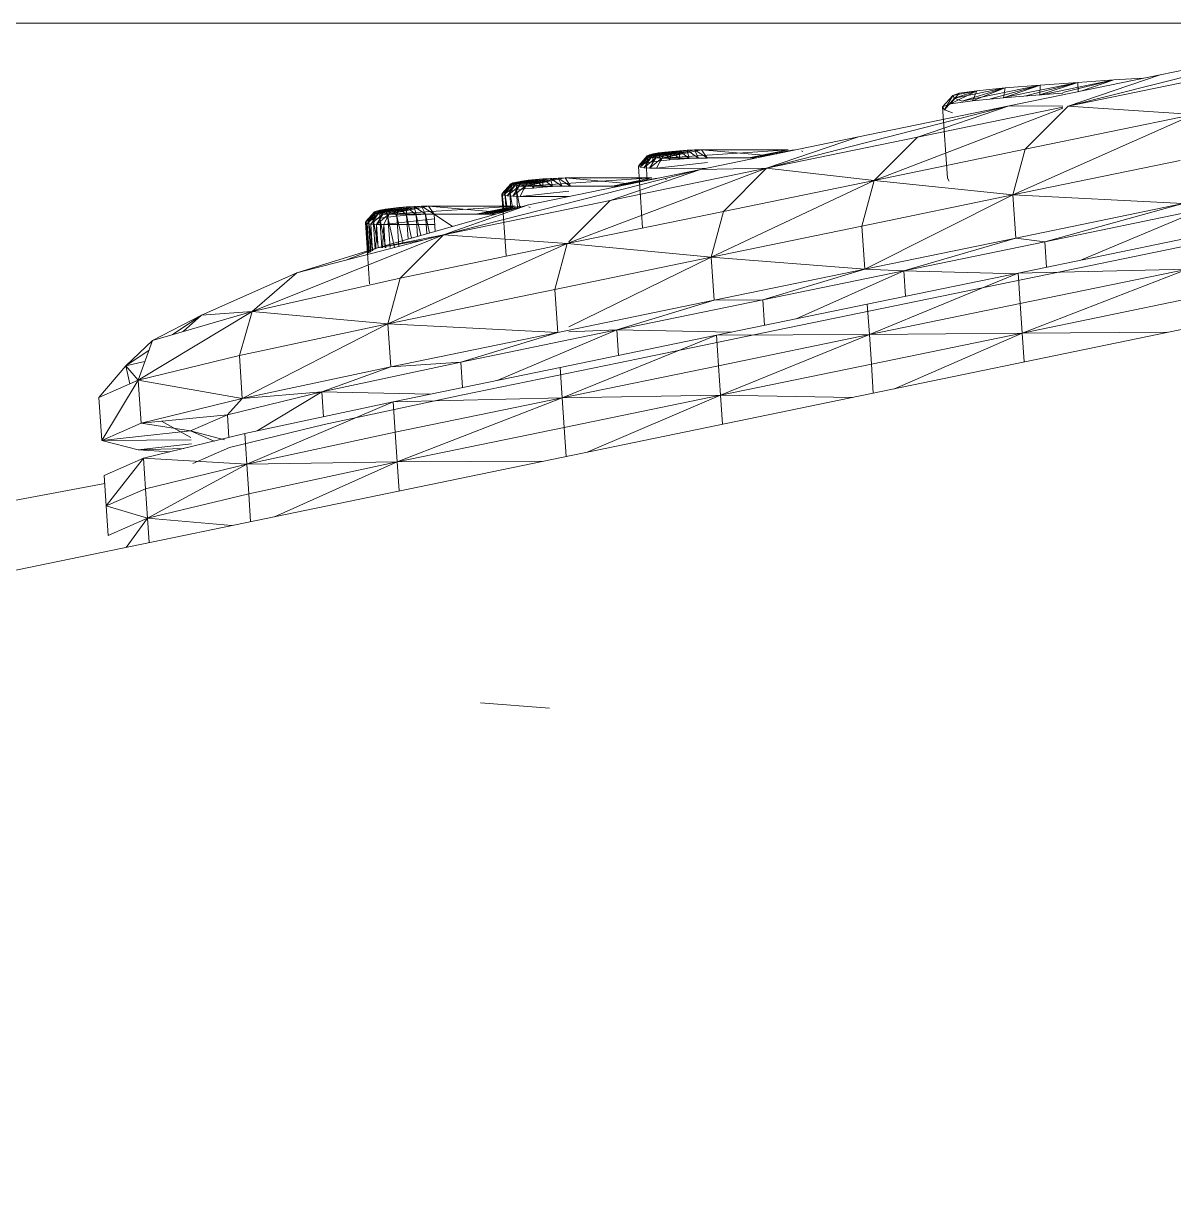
# Model space of a CAD drawing. Extents: x 4834 to 83801, y -13735 to 32221.
# Drawn here: x 13664.616 to 13667.559, y -12489.033 to -12486.065 of the extents above; entities that cross this region are included whole.
import ezdxf

# ---------------------------------------------------------------- set-up
doc = ezdxf.new("R2010")
doc.units = 0
doc.header["$LTSCALE"] = 8
doc.header["$MEASUREMENT"] = 0
doc.layers.add('G-IMPT', color=8, linetype='Continuous', lineweight=9)
doc.layers.add('I-FURN', color=30, linetype='Continuous', lineweight=9)

# ---------------------------------------------------------------- blocks, each defined once
blk = doc.blocks.new('Captain_Kirk_simplified_chair_2_22296 - Captain_Kirk_simplified_chair_2_22296-461547-Section 1')
at = {"layer": 'G-IMPT'}
for p, q in [((917.6504, 22.4338), (916.9629, 22.2603)), ((917.1979, 22.3406), (917.6504, 22.4338)), ((916.9629, 22.2603), (917.4049, 22.3513)), ((916.7975, 22.2821), (916.9872, 22.321)), ((916.812, 22.2611), (917.1979, 22.3406)), ((916.8544, 22.2864), (916.9872, 22.321)), ((916.8903, 22.2882), (917.0799, 22.3271)), ((916.8903, 22.2893), (916.9872, 22.321)), ((916.891, 22.3141), (916.9872, 22.321)), ((916.9492, 22.2951), (917.0799, 22.3271)), ((917.1979, 22.3406), (916.9629, 22.2603)), ((916.9872, 22.321), (917.0799, 22.3271)), ((916.9872, 22.321), (916.9886, 22.2964)), ((916.9974, 22.2993), (917.0799, 22.3271)), ((917.0799, 22.3271), (917.1542, 22.3316)), ((916.6619, 22.2662), (916.7291, 22.2998)), ((916.6837, 22.2935), (916.6619, 22.2662)), ((916.6673, 22.2872), (916.7291, 22.2998)), ((916.6673, 22.2872), (916.6837, 22.2935)), ((916.6716, 22.2802), (916.8016, 22.3069)), ((916.6716, 22.2802), (916.7291, 22.2998)), ((916.6837, 22.2935), (916.7291, 22.2998)), ((916.6911, 22.2731), (916.891, 22.3141)), ((916.6911, 22.2731), (916.8016, 22.3069)), ((916.7183, 22.2741), (916.8016, 22.3069)), ((916.7291, 22.2998), (916.7183, 22.2741)), ((916.7291, 22.2998), (916.8016, 22.3069)), ((916.7641, 22.2785), (916.891, 22.3141)), ((916.7975, 22.2818), (916.891, 22.3141)), ((916.8016, 22.3069), (916.7975, 22.2818)), ((916.8016, 22.3069), (916.891, 22.3141)), ((916.891, 22.3141), (916.8903, 22.2893)), ((916.8903, 22.2893), (916.9492, 22.2935)), ((916.812, 22.2611), (916.191, 22.1013)), ((916.426, 22.1816), (916.812, 22.2611)), ((916.812, 22.2611), (916.577, 22.1808)), ((916.6673, 22.2872), (916.6415, 22.2583)), ((916.6415, 22.2583), (916.6619, 22.2662)), ((916.6461, 22.2507), (916.6673, 22.2872)), ((916.6716, 22.2802), (916.6461, 22.2507)), ((916.6619, 22.2662), (916.7183, 22.2741)), ((916.6716, 22.2802), (916.6673, 22.2872)), ((916.6911, 22.2731), (916.6716, 22.2802)), ((916.7183, 22.2741), (916.7975, 22.2818)), ((916.7975, 22.2818), (916.8903, 22.2893)), ((916.812, 22.2611), (916.9492, 22.2604)), ((916.9629, 22.2603), (916.8526, 22.1499)), ((916.9629, 22.2603), (917.2841, 22.2388)), ((916.4666, 22.0704), (916.9492, 22.255)), ((916.577, 22.1808), (916.9492, 22.2575)), ((916.6415, 22.2583), (916.6539, 22.0762)), ((916.6461, 22.2507), (916.6415, 22.2583)), ((916.6665, 22.2433), (916.6461, 22.2507)), ((917.2841, 22.2388), (916.8213, 22.033)), ((916.8526, 22.1499), (917.2841, 22.2388)), ((916.022, 22.0984), (916.426, 22.1816)), ((916.426, 22.1816), (916.191, 22.1013)), ((916.191, 22.1013), (916.577, 22.1808)), ((916.4666, 22.0704), (916.577, 22.1808)), ((915.9489, 22.1445), (915.8853, 22.1314)), ((915.9489, 22.1445), (915.8862, 22.1334)), ((915.9877, 22.1474), (915.8887, 22.1298)), ((915.9681, 22.1462), (915.8887, 22.1298)), ((915.9489, 22.1445), (915.8887, 22.1298)), ((915.9489, 22.1445), (915.8914, 22.1356)), ((915.9877, 22.1474), (915.8962, 22.1286)), ((915.9489, 22.1445), (915.9011, 22.138)), ((916.0068, 22.1482), (915.9077, 22.1278)), ((915.9877, 22.1474), (915.9077, 22.1278)), ((915.9489, 22.1445), (915.9147, 22.1404)), ((915.9309, 22.1426), (915.9147, 22.1404)), ((915.9309, 22.1426), (915.9209, 22.1203)), ((916.0249, 22.1484), (915.9231, 22.1275)), ((915.9231, 22.1275), (916.2465, 22.1484)), ((916.0068, 22.1482), (915.9231, 22.1275)), ((915.9489, 22.1445), (915.9309, 22.1426)), ((915.9438, 22.1228), (915.9309, 22.1426)), ((915.9489, 22.1445), (915.9438, 22.1228)), ((915.9681, 22.1462), (915.9489, 22.1445)), ((915.9681, 22.1248), (915.9489, 22.1445)), ((915.9877, 22.1474), (915.9681, 22.1462)), ((915.9929, 22.1264), (915.9681, 22.1462)), ((915.9681, 22.1462), (915.9681, 22.1248)), ((916.0068, 22.1482), (915.9877, 22.1474)), ((916.0173, 22.1274), (915.9877, 22.1474)), ((915.9877, 22.1474), (915.9929, 22.1264)), ((916.0249, 22.1484), (916.0068, 22.1482)), ((916.0068, 22.1482), (916.0389, 22.1277)), ((916.0068, 22.1482), (916.0173, 22.1274)), ((916.0249, 22.1484), (916.2465, 22.1484)), ((916.0249, 22.1484), (916.0389, 22.1277)), ((916.0249, 22.1484), (916.1933, 22.1337)), ((916.1459, 22.1277), (916.2465, 22.1484)), ((916.1461, 22.1277), (916.2619, 22.1481)), ((916.2843, 22.1444), (916.2809, 22.1461)), ((916.4666, 22.0704), (916.8526, 22.1499)), ((916.8526, 22.1499), (916.8213, 22.033)), ((915.8853, 22.1314), (915.8632, 22.1061)), ((915.8632, 22.1061), (915.8887, 22.1298)), ((915.8862, 22.1334), (915.8642, 22.1086)), ((915.8642, 22.1086), (915.8853, 22.1314)), ((915.8887, 22.1298), (915.8675, 22.1041)), ((915.8675, 22.1041), (915.8962, 22.1286)), ((915.8914, 22.1356), (915.8709, 22.1114)), ((915.8709, 22.1114), (915.8862, 22.1334)), ((915.8832, 22.1145), (915.8709, 22.1114)), ((915.8962, 22.1286), (915.877, 22.1025)), ((915.877, 22.1025), (915.9077, 22.1278)), ((915.9011, 22.138), (915.8832, 22.1145)), ((915.8832, 22.1145), (915.8914, 22.1356)), ((915.9004, 22.1175), (915.8832, 22.1145)), ((915.8832, 22.1145), (915.8862, 22.0704)), ((915.8862, 22.1334), (915.8853, 22.1314)), ((915.8853, 22.1314), (915.8887, 22.1298)), ((915.8914, 22.1356), (915.8862, 22.1334)), ((915.8887, 22.1298), (915.8962, 22.1286)), ((915.9011, 22.138), (915.8914, 22.1356)), ((915.9077, 22.1278), (915.8916, 22.1015)), ((915.8916, 22.1015), (915.9231, 22.1275)), ((915.8962, 22.1286), (915.9077, 22.1278)), ((915.9147, 22.1404), (915.9004, 22.1175)), ((915.9004, 22.1175), (915.9011, 22.138)), ((915.9209, 22.1203), (915.9004, 22.1175)), ((915.9147, 22.1404), (915.9011, 22.138)), ((915.9077, 22.1278), (915.9231, 22.1275)), ((915.9231, 22.1275), (915.91, 22.1012)), ((915.91, 22.1012), (916.0397, 22.1157)), ((915.9209, 22.1203), (915.9147, 22.1404)), ((915.9438, 22.1228), (915.9209, 22.1203)), ((915.9231, 22.1275), (916.0389, 22.1275)), ((915.9681, 22.1248), (915.9438, 22.1228)), ((915.9929, 22.1264), (915.9681, 22.1248)), ((916.0173, 22.1274), (915.9929, 22.1264)), ((916.0389, 22.1277), (916.0173, 22.1274)), ((916.0389, 22.1277), (916.1639, 22.1277)), ((916.1463, 22.1277), (916.2172, 22.1386)), ((916.1465, 22.1277), (916.1986, 22.1348)), ((916.8213, 22.033), (917.2493, 22.1211)), ((916.022, 22.0984), (915.3644, 21.931)), ((915.582, 22.0078), (916.022, 22.0984)), ((915.681, 21.9086), (916.191, 22.1013)), ((915.7914, 22.019), (916.191, 22.1013)), ((916.022, 22.0984), (915.7914, 22.019)), ((915.8642, 22.1086), (915.8632, 22.1061)), ((915.8632, 22.1061), (915.8738, 21.9492)), ((915.8632, 22.1061), (915.8675, 22.1041)), ((915.8709, 22.1114), (915.8642, 22.1086)), ((915.8675, 22.1041), (915.877, 22.1025)), ((915.877, 22.1025), (915.8916, 22.1015)), ((915.8916, 22.1015), (915.91, 22.1012)), ((915.91, 22.1012), (916.0351, 22.1011)), ((916.022, 22.0984), (916.191, 22.1013)), ((916.191, 22.1013), (916.0807, 21.9909)), ((916.191, 22.1013), (916.4666, 22.0704)), ((915.5362, 22.0595), (915.5141, 22.0342)), ((915.5141, 22.0342), (915.5396, 22.0579)), ((915.5371, 22.0615), (915.5151, 22.0367)), ((915.5151, 22.0367), (915.5362, 22.0595)), ((915.5396, 22.0579), (915.5184, 22.0322)), ((915.5184, 22.0322), (915.5471, 22.0567)), ((915.5423, 22.0637), (915.5218, 22.0395)), ((915.5218, 22.0395), (915.5371, 22.0615)), ((915.5471, 22.0567), (915.5279, 22.0306)), ((915.5279, 22.0306), (915.5586, 22.0559)), ((915.552, 22.0661), (915.5341, 22.0425)), ((915.5341, 22.0425), (915.5423, 22.0637)), ((915.5998, 22.0726), (915.5362, 22.0595)), ((915.5371, 22.0615), (915.5362, 22.0595)), ((915.5362, 22.0595), (915.5396, 22.0579)), ((915.5998, 22.0726), (915.5371, 22.0615)), ((915.5423, 22.0637), (915.5371, 22.0615)), ((915.6386, 22.0755), (915.5396, 22.0579)), ((915.619, 22.0743), (915.5396, 22.0579)), ((915.5998, 22.0726), (915.5396, 22.0579)), ((915.5396, 22.0579), (915.5471, 22.0567)), ((915.5998, 22.0726), (915.5423, 22.0637)), ((915.552, 22.0661), (915.5423, 22.0637)), ((915.5586, 22.0559), (915.5425, 22.0296)), ((915.5425, 22.0296), (915.574, 22.0556)), ((915.6386, 22.0755), (915.5471, 22.0567)), ((915.5471, 22.0567), (915.5586, 22.0559)), ((915.5656, 22.0685), (915.5513, 22.0456)), ((915.5513, 22.0456), (915.552, 22.0661)), ((915.5998, 22.0726), (915.552, 22.0661)), ((915.5656, 22.0685), (915.552, 22.0661)), ((915.6577, 22.0763), (915.5586, 22.0559)), ((915.6386, 22.0755), (915.5586, 22.0559)), ((915.5586, 22.0559), (915.574, 22.0556)), ((915.574, 22.0556), (915.5609, 22.0293)), ((915.5998, 22.0726), (915.5656, 22.0685)), ((915.5818, 22.0707), (915.5656, 22.0685)), ((915.5718, 22.0484), (915.5656, 22.0685)), ((915.5818, 22.0707), (915.5718, 22.0484)), ((915.6758, 22.0765), (915.574, 22.0556)), ((915.574, 22.0556), (915.8974, 22.0765)), ((915.6577, 22.0763), (915.574, 22.0556)), ((915.574, 22.0556), (915.6857, 22.0556)), ((915.5998, 22.0726), (915.5818, 22.0707)), ((915.5947, 22.0508), (915.5818, 22.0707)), ((915.5998, 22.0726), (915.5947, 22.0508)), ((915.619, 22.0529), (915.5947, 22.0508)), ((915.619, 22.0743), (915.5998, 22.0726)), ((915.619, 22.0529), (915.5998, 22.0726)), ((915.6386, 22.0755), (915.619, 22.0743)), ((915.6438, 22.0545), (915.619, 22.0743)), ((915.619, 22.0743), (915.619, 22.0529)), ((915.6438, 22.0545), (915.619, 22.0529)), ((915.6577, 22.0763), (915.6386, 22.0755)), ((915.6682, 22.0555), (915.6386, 22.0755)), ((915.6386, 22.0755), (915.6438, 22.0545)), ((915.6682, 22.0555), (915.6438, 22.0545)), ((915.6758, 22.0765), (915.6577, 22.0763)), ((915.6577, 22.0763), (915.6898, 22.0558)), ((915.6577, 22.0763), (915.6682, 22.0555)), ((915.6898, 22.0558), (915.6682, 22.0555)), ((915.6758, 22.0765), (915.8974, 22.0765)), ((915.6758, 22.0765), (915.6898, 22.0558)), ((915.6758, 22.0765), (915.8442, 22.0618)), ((915.6898, 22.0558), (915.8148, 22.0558)), ((915.7968, 22.0558), (915.8974, 22.0765)), ((915.797, 22.0558), (915.9117, 22.076)), ((915.7972, 22.0558), (915.8681, 22.0667)), ((915.7974, 22.0558), (915.8496, 22.0629)), ((915.9352, 22.0725), (915.9318, 22.0742)), ((916.4666, 22.0704), (916.0493, 21.874)), ((916.0807, 21.9909), (916.4666, 22.0704)), ((916.4666, 22.0704), (916.4353, 21.9535)), ((916.4666, 22.0704), (916.8213, 22.033)), ((916.6585, 22.0686), (916.6539, 22.0762)), ((915.5151, 22.0367), (915.5141, 22.0342)), ((915.5141, 22.0342), (915.5247, 21.8773)), ((915.5141, 22.0342), (915.5184, 22.0322)), ((915.5141, 22.0342), (915.5175, 21.9894)), ((915.5218, 22.0395), (915.5151, 22.0367)), ((915.5151, 22.0367), (915.5204, 21.9902)), ((915.5151, 22.0367), (915.5183, 21.9896)), ((915.5184, 22.0322), (915.5279, 22.0306)), ((915.5341, 22.0425), (915.5218, 22.0395)), ((915.5218, 22.0395), (915.5288, 21.9926)), ((915.5218, 22.0395), (915.525, 21.9915)), ((915.5279, 22.0306), (915.5425, 22.0296)), ((915.5513, 22.0456), (915.5341, 22.0425)), ((915.5341, 22.0425), (915.5424, 21.9965)), ((915.5341, 22.0425), (915.5373, 21.995)), ((915.5425, 22.0296), (915.5609, 22.0293)), ((915.5718, 22.0484), (915.5513, 22.0456)), ((915.5513, 22.0456), (915.5602, 22.0016)), ((915.5513, 22.0456), (915.5544, 21.9999)), ((915.5609, 22.0293), (915.6857, 22.0432)), ((915.5609, 22.0293), (915.6857, 22.0292)), ((915.5947, 22.0508), (915.5718, 22.0484)), ((916.4353, 21.9535), (916.8213, 22.033)), ((916.4428, 21.8435), (916.8213, 22.033)), ((916.8287, 21.923), (916.8213, 22.033)), ((916.8213, 22.033), (917.2568, 22.0112)), ((915.2029, 21.9942), (915.185, 21.9706)), ((915.2507, 22.0007), (915.1871, 21.9876)), ((915.2507, 22.0007), (915.188, 21.9896)), ((915.2894, 22.0036), (915.1905, 21.986)), ((915.2699, 22.0023), (915.1905, 21.986)), ((915.2507, 22.0007), (915.1905, 21.986)), ((915.2507, 22.0007), (915.1932, 21.9918)), ((915.2029, 21.9942), (915.1932, 21.9918)), ((915.1959, 21.8976), (915.582, 22.0078)), ((915.2894, 22.0036), (915.198, 21.9848)), ((915.2165, 21.9966), (915.2022, 21.9737)), ((915.2022, 21.9737), (915.2029, 21.9942)), ((915.2507, 22.0007), (915.2029, 21.9942)), ((915.2165, 21.9966), (915.2029, 21.9942)), ((915.3086, 22.0044), (915.2095, 21.984)), ((915.2894, 22.0036), (915.2095, 21.984)), ((915.2507, 22.0007), (915.2165, 21.9966)), ((915.2327, 21.9988), (915.2165, 21.9966)), ((915.2227, 21.9765), (915.2165, 21.9966)), ((915.2327, 21.9988), (915.2227, 21.9765)), ((915.3267, 22.0046), (915.2249, 21.9837)), ((915.2249, 21.9837), (915.5483, 22.0046)), ((915.3086, 22.0044), (915.2249, 21.9837)), ((915.2507, 22.0007), (915.2327, 21.9988)), ((915.2456, 21.9789), (915.2327, 21.9988)), ((915.2507, 22.0007), (915.2456, 21.9789)), ((915.2699, 22.0023), (915.2507, 22.0007)), ((915.2699, 21.981), (915.2507, 22.0007)), ((915.2894, 22.0036), (915.2699, 22.0023)), ((915.2947, 21.9826), (915.2699, 22.0023)), ((915.2699, 22.0023), (915.2699, 21.981)), ((915.3086, 22.0044), (915.2894, 22.0036)), ((915.3191, 21.9836), (915.2894, 22.0036)), ((915.2894, 22.0036), (915.2947, 21.9826)), ((915.3267, 22.0046), (915.3086, 22.0044)), ((915.3086, 22.0044), (915.3407, 21.9839)), ((915.3086, 22.0044), (915.3191, 21.9836)), ((915.3267, 22.0046), (915.5483, 22.0046)), ((915.3267, 22.0046), (915.3407, 21.9839)), ((915.3267, 22.0046), (915.5136, 21.9883)), ((915.3644, 21.931), (915.7914, 22.019)), ((915.582, 22.0078), (915.3644, 21.931)), ((915.4477, 21.9839), (915.5483, 22.0046)), ((915.4479, 21.9839), (915.5626, 22.0041)), ((915.4481, 21.9839), (915.5572, 22.0007)), ((915.4483, 21.9839), (915.544, 21.997)), ((915.4646, 21.9839), (915.5385, 21.9954)), ((915.5861, 22.0006), (915.5827, 22.0023)), ((915.6857, 21.9132), (915.7914, 22.019)), ((916.8287, 21.923), (917.2568, 22.0112)), ((916.9029, 21.9134), (917.2568, 22.0112)), ((917.3029, 21.9958), (916.9029, 21.9134)), ((917.3029, 21.9958), (916.9967, 21.8668)), ((915.1871, 21.9876), (915.165, 21.9623)), ((915.165, 21.9623), (915.1905, 21.986)), ((915.166, 21.9648), (915.165, 21.9623)), ((915.188, 21.9896), (915.166, 21.9648)), ((915.166, 21.9648), (915.1871, 21.9876)), ((915.1727, 21.9676), (915.166, 21.9648)), ((915.166, 21.9648), (915.1749, 21.8854)), ((915.166, 21.9648), (915.1716, 21.8834)), ((915.1905, 21.986), (915.1693, 21.9603)), ((915.1693, 21.9603), (915.198, 21.9848)), ((915.1932, 21.9918), (915.1727, 21.9676)), ((915.1727, 21.9676), (915.188, 21.9896)), ((915.185, 21.9706), (915.1727, 21.9676)), ((915.1727, 21.9676), (915.1841, 21.8908)), ((915.1727, 21.9676), (915.1781, 21.8872)), ((915.198, 21.9848), (915.1788, 21.9587)), ((915.1788, 21.9587), (915.2095, 21.984)), ((915.185, 21.9706), (915.1932, 21.9918)), ((915.2022, 21.9737), (915.185, 21.9706)), ((915.185, 21.9706), (915.1982, 21.8977)), ((915.185, 21.9706), (915.1902, 21.8943)), ((915.188, 21.9896), (915.1871, 21.9876)), ((915.1871, 21.9876), (915.1905, 21.986)), ((915.1932, 21.9918), (915.188, 21.9896)), ((915.1905, 21.986), (915.198, 21.9848)), ((915.2095, 21.984), (915.1934, 21.9577)), ((915.1934, 21.9577), (915.2249, 21.9837)), ((915.198, 21.9848), (915.2095, 21.984)), ((915.2227, 21.9765), (915.2022, 21.9737)), ((915.2022, 21.9737), (915.2175, 21.8981)), ((915.2022, 21.9737), (915.2073, 21.8979)), ((915.2095, 21.984), (915.2249, 21.9837)), ((915.2249, 21.9837), (915.2118, 21.9573)), ((915.2118, 21.9573), (915.3415, 21.9719)), ((915.2456, 21.9789), (915.2227, 21.9765)), ((915.2227, 21.9765), (915.2396, 21.8988)), ((915.2227, 21.9765), (915.2281, 21.8983)), ((915.2249, 21.9837), (915.3407, 21.9836)), ((915.2699, 21.981), (915.2456, 21.9789)), ((915.2456, 21.9789), (915.2615, 21.9088)), ((915.2456, 21.9789), (915.2509, 21.9018)), ((915.2947, 21.9826), (915.2699, 21.981)), ((915.2699, 21.981), (915.2833, 21.9226)), ((915.2699, 21.981), (915.2741, 21.9199)), ((915.3191, 21.9836), (915.2947, 21.9826)), ((915.2947, 21.9826), (915.3067, 21.9292)), ((915.2947, 21.9826), (915.2985, 21.9269)), ((915.3407, 21.9839), (915.3191, 21.9836)), ((915.3191, 21.9836), (915.3289, 21.9356)), ((915.3191, 21.9836), (915.3224, 21.9337)), ((915.3407, 21.9839), (915.498, 21.9838)), ((915.3407, 21.9839), (915.3437, 21.9398)), ((915.3407, 21.9839), (915.3877, 21.9524)), ((915.4838, 21.9847), (915.5294, 21.9928)), ((915.681, 21.9086), (916.0807, 21.9909)), ((916.0807, 21.9909), (916.0493, 21.874)), ((915.165, 21.9623), (915.1756, 21.8054)), ((915.165, 21.9623), (915.1693, 21.9603)), ((915.165, 21.9623), (915.171, 21.8831)), ((915.1693, 21.9603), (915.1788, 21.9587)), ((915.1693, 21.9603), (915.1724, 21.8839)), ((915.1693, 21.9603), (915.1744, 21.8851)), ((915.1788, 21.9587), (915.1934, 21.9577)), ((915.1788, 21.9587), (915.1793, 21.888)), ((915.1788, 21.9587), (915.1835, 21.8904)), ((915.1934, 21.9577), (915.1919, 21.8953)), ((915.1934, 21.9577), (915.2118, 21.9573)), ((915.1934, 21.9577), (915.1975, 21.8976)), ((915.2118, 21.9573), (915.2089, 21.8979)), ((915.2118, 21.9573), (915.3425, 21.9573)), ((915.2118, 21.9573), (915.2159, 21.898)), ((916.0493, 21.874), (916.4353, 21.9535)), ((916.4428, 21.8435), (916.4353, 21.9535)), ((914.8753, 21.7353), (915.3644, 21.931)), ((914.9894, 21.8343), (915.3644, 21.931)), ((915.1959, 21.8976), (915.3644, 21.931)), ((915.1959, 21.8976), (915.3112, 21.9173)), ((915.681, 21.9086), (915.2227, 21.7037)), ((915.3644, 21.931), (915.254, 21.8206)), ((915.254, 21.8206), (915.681, 21.9086)), ((915.3644, 21.931), (915.681, 21.9086)), ((915.681, 21.9086), (915.6497, 21.7917)), ((915.681, 21.9086), (916.0493, 21.874)), ((916.4428, 21.8435), (916.8287, 21.923)), ((916.5422, 21.8391), (916.8287, 21.923)), ((916.5422, 21.8391), (916.9029, 21.9134)), ((916.9029, 21.9134), (916.8287, 21.923)), ((916.8348, 21.8334), (917.2628, 21.9216)), ((916.9029, 21.9134), (916.9073, 21.8484)), ((916.9086, 21.8297), (917.3086, 21.9121)), ((915.1959, 21.8976), (914.9894, 21.8343)), ((915.1959, 21.8976), (915.1148, 21.8666)), ((915.6497, 21.7917), (916.0493, 21.874)), ((915.6857, 21.6957), (916.0493, 21.874)), ((916.0568, 21.764), (916.0493, 21.874)), ((916.0493, 21.874), (916.4428, 21.8435)), ((914.746, 21.7257), (914.9894, 21.8343)), ((914.8753, 21.7353), (914.9894, 21.8343)), ((914.8753, 21.7353), (915.254, 21.8206)), ((915.254, 21.8206), (915.2227, 21.7037)), ((916.0568, 21.764), (916.4428, 21.8435)), ((916.1815, 21.7648), (916.4428, 21.8435)), ((916.5422, 21.8391), (916.1815, 21.7648)), ((916.5422, 21.8391), (916.2665, 21.7164)), ((916.5422, 21.8391), (916.4428, 21.8435)), ((916.4489, 21.7539), (916.8348, 21.8334)), ((916.8348, 21.8334), (916.4542, 21.6758)), ((916.5422, 21.8391), (916.5466, 21.7741)), ((916.5422, 21.8391), (916.8348, 21.8316)), ((916.5479, 21.7554), (916.9086, 21.8297)), ((916.8348, 21.8334), (917.2682, 21.8435)), ((916.8348, 21.8334), (916.8401, 21.7553)), ((917.2682, 21.8435), (916.8401, 21.7553)), ((916.8453, 21.6797), (917.2682, 21.8435)), ((915.2227, 21.7037), (915.6497, 21.7917)), ((915.6572, 21.6817), (915.6497, 21.7917)), ((915.6572, 21.6817), (916.0568, 21.764)), ((915.808, 21.6879), (916.1815, 21.7648)), ((915.808, 21.6879), (916.0568, 21.764)), ((916.1815, 21.7648), (916.0568, 21.764)), ((916.1815, 21.7648), (916.1859, 21.6998)), ((916.8453, 21.6797), (917.2733, 21.7679)), ((914.8753, 21.7353), (914.584, 21.5593)), ((914.6204, 21.661), (914.8753, 21.7353)), ((914.746, 21.7257), (914.8753, 21.7353)), ((914.8753, 21.7353), (914.8427, 21.6222)), ((914.8753, 21.7353), (915.2227, 21.7037)), ((916.0629, 21.6745), (916.4489, 21.7539)), ((916.1872, 21.6811), (916.5479, 21.7554)), ((916.4489, 21.7539), (916.4542, 21.6758)), ((916.4542, 21.6758), (916.8401, 21.7553)), ((916.8453, 21.6797), (916.8401, 21.7553)), ((914.746, 21.7257), (914.6204, 21.661)), ((914.746, 21.7257), (914.6709, 21.6757)), ((914.6986, 21.6838), (914.746, 21.7257)), ((914.8427, 21.6222), (915.2227, 21.7037)), ((914.8501, 21.5123), (915.2227, 21.7037)), ((915.2302, 21.5937), (915.2227, 21.7037)), ((915.2227, 21.7037), (915.6572, 21.6817)), ((915.2302, 21.5937), (915.6572, 21.6817)), ((915.808, 21.6879), (915.4089, 21.6057)), ((915.4089, 21.6057), (915.6572, 21.6817)), ((915.808, 21.6879), (915.5025, 21.559)), ((915.6633, 21.5921), (916.0629, 21.6745)), ((916.0629, 21.6745), (915.6686, 21.514)), ((915.808, 21.6879), (915.6857, 21.6829)), ((915.808, 21.6879), (915.8124, 21.6229)), ((915.808, 21.6879), (916.1024, 21.6826)), ((915.8137, 21.6041), (916.1872, 21.6811)), ((916.0629, 21.6745), (916.4542, 21.6758)), ((916.0629, 21.6745), (916.0682, 21.5963)), ((916.4542, 21.6758), (916.0682, 21.5963)), ((916.0734, 21.5207), (916.4542, 21.6758)), ((916.4542, 21.6758), (916.8453, 21.6797)), ((916.4593, 21.6002), (916.4542, 21.6758)), ((916.4593, 21.6002), (916.8453, 21.6797)), ((916.5182, 21.5376), (916.8453, 21.6797)), ((917.2165, 21.6818), (916.8453, 21.6797)), ((916.8503, 21.6062), (916.8453, 21.6797)), ((914.5519, 21.5965), (914.6204, 21.661)), ((914.6204, 21.661), (914.584, 21.5593)), ((914.6116, 21.6362), (914.5519, 21.5965)), ((914.584, 21.5593), (914.8427, 21.6222)), ((914.8501, 21.5123), (914.8427, 21.6222)), ((914.5519, 21.5965), (914.4832, 21.5155)), ((914.601, 21.6069), (914.5519, 21.5965)), ((914.5519, 21.5965), (914.5628, 21.5501)), ((914.5519, 21.5965), (914.584, 21.5593)), ((914.8501, 21.5123), (915.2302, 21.5937)), ((915.0537, 21.5295), (915.4089, 21.6057)), ((915.0537, 21.5295), (915.2302, 21.5937)), ((915.4089, 21.6057), (915.2302, 21.5937)), ((915.2362, 21.5042), (915.6633, 21.5921)), ((915.4089, 21.6057), (915.4133, 21.5407)), ((915.4146, 21.5219), (915.8137, 21.6041)), ((915.6633, 21.5921), (915.6686, 21.514)), ((915.6686, 21.514), (916.0682, 21.5963)), ((916.0734, 21.5207), (916.0682, 21.5963)), ((916.0734, 21.5207), (916.4593, 21.6002)), ((916.4643, 21.5265), (916.4593, 21.6002)), ((914.4832, 21.5155), (914.584, 21.5593)), ((914.4906, 21.4055), (914.584, 21.5593)), ((914.5915, 21.4494), (914.584, 21.5593)), ((914.584, 21.5593), (914.8501, 21.5123)), ((915.0537, 21.5295), (914.812, 21.4707)), ((915.0537, 21.5295), (914.8501, 21.5123)), ((915.0537, 21.5295), (914.8882, 21.4296)), ((915.0537, 21.5295), (915.0581, 21.466)), ((915.0537, 21.5295), (915.331, 21.5237)), ((915.0594, 21.4458), (915.4146, 21.5219)), ((915.6686, 21.514), (916.0734, 21.5207)), ((915.6737, 21.4384), (916.0734, 21.5207)), ((915.7325, 21.3753), (916.0734, 21.5207)), ((916.4107, 21.5154), (916.0734, 21.5207)), ((916.0784, 21.4467), (916.0734, 21.5207)), ((914.4906, 21.4055), (914.4832, 21.5155)), ((914.5915, 21.4494), (914.8501, 21.5123)), ((914.812, 21.4707), (914.8501, 21.5123)), ((914.8562, 21.4227), (915.2362, 21.5042)), ((915.2362, 21.5042), (914.8615, 21.3446)), ((915.2362, 21.5042), (915.6686, 21.514)), ((915.2362, 21.5042), (915.2416, 21.4261)), ((915.6686, 21.514), (915.2416, 21.4261)), ((915.2467, 21.3505), (915.6686, 21.514)), ((915.6737, 21.4384), (915.6686, 21.514)), ((914.812, 21.4707), (914.5915, 21.4494)), ((914.7178, 21.4297), (914.812, 21.4707)), ((914.812, 21.4707), (914.8159, 21.4129)), ((914.4906, 21.4055), (914.5915, 21.4494)), ((914.7178, 21.4297), (914.4906, 21.4055)), ((914.7178, 21.4297), (914.5915, 21.4494)), ((914.7189, 21.4125), (914.6431, 21.4544)), ((914.7178, 21.4297), (914.805, 21.4069)), ((914.7178, 21.4297), (914.7784, 21.4038)), ((914.8177, 21.387), (915.0594, 21.4458)), ((915.2467, 21.3505), (915.6737, 21.4384)), ((915.6788, 21.3642), (915.6737, 21.4384)), ((914.7193, 21.4065), (914.4906, 21.4055)), ((914.584, 21.3811), (914.4906, 21.4055)), ((914.5976, 21.3598), (914.8562, 21.4227)), ((914.8562, 21.4227), (914.8615, 21.3446)), ((914.8615, 21.3446), (915.2416, 21.4261)), ((915.2467, 21.3505), (915.2416, 21.4261)), ((914.72, 21.3969), (914.584, 21.3811)), ((914.7007, 21.3849), (914.584, 21.3811)), ((914.6651, 21.3762), (914.584, 21.3811)), ((914.7235, 21.346), (914.8177, 21.387)), ((914.4967, 21.3159), (914.5976, 21.3598)), ((914.5976, 21.3598), (914.502, 21.2378)), ((914.5976, 21.3598), (914.8615, 21.3446)), ((914.5976, 21.3598), (914.6029, 21.2817)), ((914.8615, 21.3446), (914.6029, 21.2817)), ((914.608, 21.2061), (914.8615, 21.3446)), ((914.8615, 21.3446), (915.2467, 21.3505)), ((914.8667, 21.269), (914.8615, 21.3446)), ((914.8667, 21.269), (915.2467, 21.3505)), ((914.9324, 21.21), (915.2467, 21.3505)), ((915.6217, 21.3524), (915.2467, 21.3505)), ((915.2517, 21.276), (915.2467, 21.3505)), ((914.4967, 21.3159), (914.502, 21.2378)), ((914.502, 21.2378), (914.6029, 21.2817)), ((914.608, 21.2061), (914.6029, 21.2817)), ((914.608, 21.2061), (914.8667, 21.269)), ((914.8715, 21.1975), (914.8667, 21.269)), ((914.5072, 21.1622), (914.502, 21.2378)), ((914.502, 21.2378), (914.608, 21.2061)), ((914.5072, 21.1622), (914.608, 21.2061)), ((914.5535, 21.1318), (914.608, 21.2061)), ((914.8234, 21.1875), (914.608, 21.2061)), ((914.6122, 21.1439), (914.608, 21.2061)), ((915.6356, 20.7208), (915.4597, 20.734))]:
    blk.add_line(p, q, dxfattribs=at)
at = {"layer": 'I-FURN'}
for p, q in [((909.689, 22.4723), (917.7548, 22.4723)), ((918.5502, 21.9573), (906.6743, 19.5043)), ((911.4442, 20.7215), (914.4981, 21.2951))]:
    blk.add_line(p, q, dxfattribs=at)

msp = doc.modelspace()

# ---------------------------------------------------------------- block references
at = {"layer": 'G-IMPT'}
msp.add_blockref('Captain_Kirk_simplified_chair_2_22296 - Captain_Kirk_simplified_chair_2_22296-461547-Section 1', (12750.32625, -12508.53771), dxfattribs=at)

doc.saveas('drawing.dxf')
